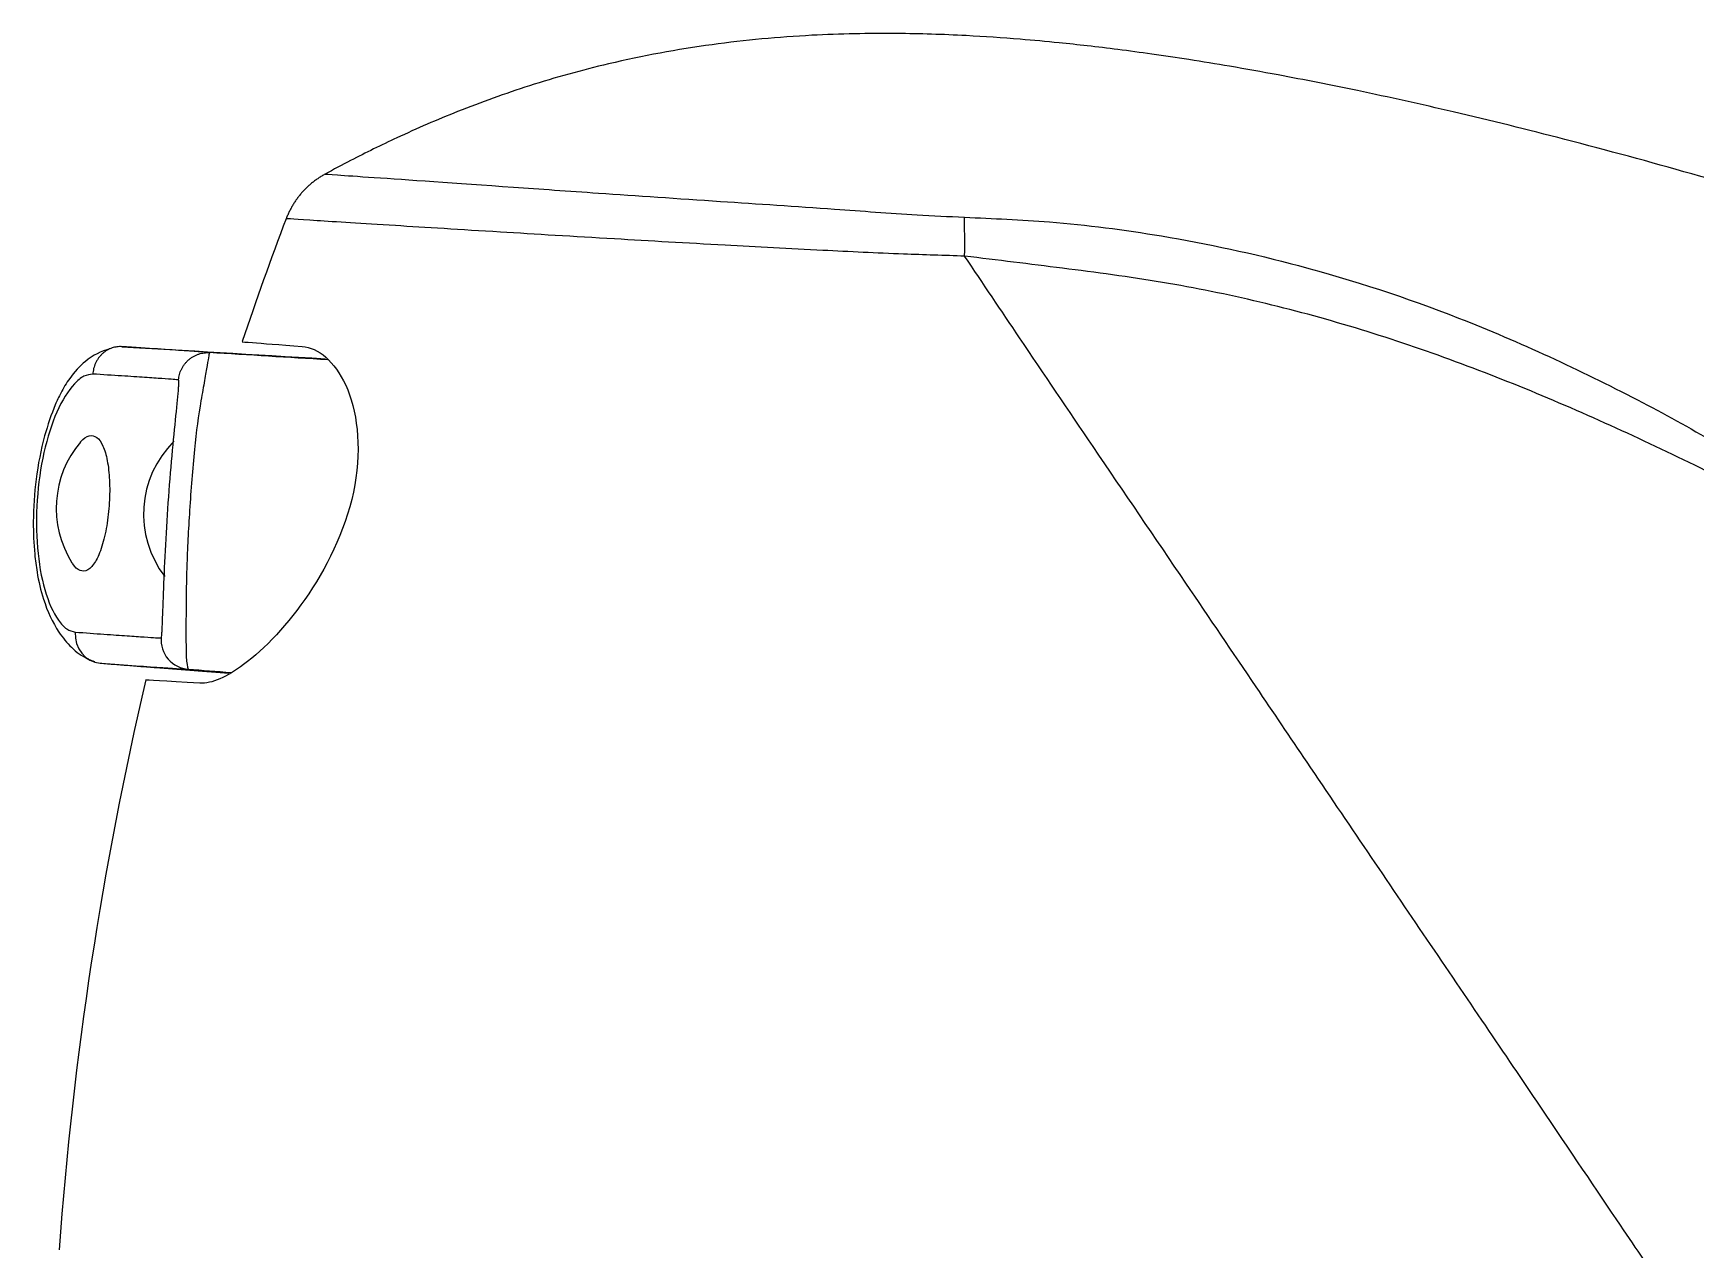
# Model space of a CAD drawing. Extents: x 0 to 1128, y 0 to 827.
# Drawn here: x 449.5 to 506.3, y 570.6 to 612.1 of the extents above; entities that cross this region are included whole.
import ezdxf

# ---------------------------------------------------------------- set-up
doc = ezdxf.new("R2010")
doc.units = 0
doc.header["$LTSCALE"] = 10
doc.header["$MEASUREMENT"] = 0
doc.layers.add('1', color=7, linetype='CONTINUOUS')

msp = doc.modelspace()

# ---------------------------------------------------------------- linework, layer by layer
at = {"layer": '1', "color": 7, "linetype": 'Continuous'}
for centre, radius, start, end in [((575.08, 561.548), 125, 159.28535, 161.32786), ((453.805, 595.876), 3.5, 139.8254, 212.1524), ((456.789, 595.672), 3.5, 134.6937, 217.5394), ((575.08, 561.548), 125, 166.8343, 175.8699)]:
    msp.add_arc(centre, radius, start, end, dxfattribs=at)
for centre, major_axis, ratio, start_param, end_param in [((411.638, 603.818), (-43.923, 2.634), 0.00166, 3.169945, 3.514639), ((451.883, 591.579), (-0.072, -0.997), 0.931255, 4.71567, 6.278293), ((410.951, 593.729), (-43.874, 3.351), 0.00166, 2.768656, 3.113131)]:
    msp.add_ellipse(centre, major_axis=major_axis, ratio=ratio, start_param=start_param, end_param=end_param, dxfattribs=at)
for points, knots in [([(560.032, 588.58), (557.14, 589.644), (551.544, 591.693), (543.418, 594.616), (535.87, 597.35), (528.893, 599.863), (522.472, 602.125), (516.589, 604.113), (511.228, 605.822), (506.377, 607.258), (502.038, 608.437), (498.225, 609.381), (494.956, 610.108), (492.407, 610.613), (490.487, 610.956), (489.048, 611.191), (487.776, 611.38), (486.618, 611.536), (485.562, 611.664), (484.451, 611.783), (483.074, 611.909), (481.226, 612.035), (478.85, 612.11), (475.948, 612.053), (472.649, 611.75), (469.422, 611.155), (466.525, 610.352), (464.115, 609.486), (462.087, 608.608), (460.588, 607.872), (459.78, 607.442), (459.491, 607.283)], [0, 0, 0, 0, 0.088007, 0.170252, 0.246695, 0.317316, 0.382111, 0.441166, 0.494686, 0.542836, 0.585674, 0.623123, 0.655035, 0.681334, 0.697356, 0.710749, 0.722968, 0.734094, 0.744129, 0.753339, 0.766018, 0.783646, 0.806234, 0.833894, 0.866524, 0.900747, 0.927496, 0.95231, 0.97384, 0.990586, 1, 1, 1, 1]), ([(459.49, 607.285), (459.49, 607.286), (459.775, 607.265), (461.445, 607.153), (464.638, 606.931), (469.026, 606.621), (472.746, 606.372), (476.48, 606.123), (479.306, 605.914), (480.795, 605.839), (481.335, 605.812)], [0, 0, 0, 0, 0.125744, 0.251296, 0.499697, 0.610066, 0.749354, 0.869085, 0.952529, 1, 1, 1, 1]), ([(481.343, 604.484), (480.647, 604.505), (479.024, 604.556), (476.261, 604.69), (472.902, 604.867), (469.109, 605.085), (465.176, 605.321), (461.55, 605.546), (458.84, 605.717), (458.159, 605.762), (458.161, 605.762), (458.161, 605.762)], [0, 0, 0, 0, 0.057926, 0.135029, 0.23132, 0.346796, 0.481437, 0.635213, 0.80808, 0.999983, 1, 1, 1, 1]), ([(481.336, 605.81), (482.305, 605.769), (484.558, 605.675), (488.387, 605.177), (493.091, 604.167), (498.576, 602.36), (503.263, 600.177), (506.998, 598.149), (509.12, 596.729), (511.715, 595.225), (514.795, 593.376), (519.551, 590.656), (523.103, 588.787), (525.248, 587.658)], [0, 0, 0, 0, 0.060184, 0.139896, 0.239237, 0.358592, 0.498462, 0.561487, 0.623882, 0.656981, 0.749298, 0.848547, 1, 1, 1, 1]), ([(531.392, 584.363), (530.441, 584.812), (528.379, 585.785), (525.214, 587.215), (522.056, 588.71), (518.046, 590.829), (513.25, 593.748), (507.262, 596.922), (501.134, 599.794), (494.756, 602.152), (489.211, 603.482), (484.715, 604.071), (482.458, 604.348), (481.343, 604.485)], [0, 0, 0, 0, 0.057803, 0.125388, 0.191443, 0.250781, 0.376217, 0.501617, 0.627066, 0.751724, 0.875546, 0.938549, 1, 1, 1, 1]), ([(506.324, 567.587), (506.311, 567.607), (506.283, 567.649), (506.059, 567.981), (505.702, 568.51), (505.197, 569.255), (504.549, 570.212), (503.283, 572.076), (500.921, 575.588), (497.236, 581.013), (493.874, 585.973), (491.097, 590.08), (488.657, 593.683), (485.939, 597.671), (483.413, 601.404), (481.967, 603.556), (481.343, 604.484)], [0, 0, 0, 0, 0.03684, 0.074066, 0.112005, 0.150963, 0.191222, 0.233031, 0.351862, 0.491758, 0.62721, 0.683143, 0.759439, 0.859337, 0.939331, 1, 1, 1, 1]), ([(452.14, 601.317), (451.835, 601.238), (451.345, 600.993), (450.79, 600.385), (450.471, 599.846), (450.186, 599.23), (449.858, 598.273), (449.589, 596.902), (449.497, 595.509), (449.544, 594.458), (449.655, 593.576), (449.877, 592.626), (450.289, 591.732), (450.835, 591.071), (451.179, 590.828), (451.374, 590.735)], [0, 0, 0, 0, 0.090116, 0.159227, 0.208784, 0.246988, 0.33779, 0.450673, 0.557323, 0.640071, 0.686275, 0.759308, 0.86311, 0.927315, 1, 1, 1, 1]), ([(455.543, 601.187), (455.535, 601.164), (455.519, 601.119), (455.463, 600.779), (455.381, 600.263), (455.206, 599.361), (455.005, 597.868), (454.856, 595.854), (454.747, 593.782), (454.735, 591.967), (454.735, 590.652), (454.783, 590.468), (454.806, 590.378)], [0, 0, 0, 0, 0.062597, 0.125188, 0.187925, 0.250993, 0.370698, 0.500872, 0.621125, 0.750464, 0.876592, 1, 1, 1, 1]), ([(458.704, 601.4), (459.267, 601.356), (459.81, 600.896), (460.578, 599.255), (460.743, 598.005), (460.269, 595.33), (459.638, 594.009), (458.225, 591.902), (457.433, 591.071), (456.707, 590.536)], [0, 0, 0, 0, 0.25, 0.25, 0.5, 0.5, 0.75, 0.75, 1, 1, 1, 1]), ([(451.553, 600.456), (451.452, 600.444), (451.247, 600.418), (450.817, 600.056), (450.095, 598.914), (449.485, 596.166), (449.719, 593.366), (450.277, 592.128), (450.656, 591.718), (450.855, 591.668), (450.953, 591.643)], [0, 0, 0, 0, 0.062186, 0.12648, 0.251801, 0.499983, 0.747809, 0.874116, 0.937622, 1, 1, 1, 1]), ([(454.486, 600.256), (454.439, 600.261), (454.344, 600.27), (453.944, 600.299), (453.354, 600.339), (452.576, 600.391), (451.894, 600.434), (451.553, 600.456)], [0, 0, 0, 0, 0.2, 0.4, 0.6, 0.8, 1, 1, 1, 1]), ([(453.918, 591.663), (453.921, 591.708), (453.936, 591.981), (453.971, 593.079), (454.089, 595.857), (454.349, 598.624), (454.464, 599.722), (454.486, 599.993), (454.489, 600.038)], [0, 0, 0, 0, 0.037228, 0.192703, 0.499619, 0.806972, 0.963109, 1, 1, 1, 1]), ([(454.489, 600.038), (454.492, 600.089), (454.499, 600.208), (454.491, 600.237), (454.486, 600.256)], [0, 0, 0, 0, 0.351967, 1, 1, 1, 1]), ([(451.132, 598.134), (451.136, 598.139), (451.14, 598.144), (451.238, 598.256), (451.335, 598.324), (451.519, 598.371), (451.608, 598.351), (451.766, 598.232), (451.839, 598.132), (451.96, 597.864), (452.01, 597.692), (452.085, 597.299), (452.111, 597.07), (452.134, 596.585), (452.132, 596.322), (452.101, 595.795), (452.071, 595.526), (451.987, 595.022), (451.931, 594.781), (451.8, 594.368), (451.724, 594.189), (451.561, 593.919), (451.472, 593.822), (451.295, 593.721), (451.204, 593.714), (451.03, 593.782), (450.945, 593.859), (450.862, 593.982), (450.855, 593.993), (450.848, 594.004)], [0, 0, 0, 0, 0.00375, 0.00375, 0.085673, 0.085673, 0.165568, 0.165568, 0.244819, 0.244819, 0.32501, 0.32501, 0.407288, 0.407288, 0.491943, 0.491943, 0.578277, 0.578277, 0.664832, 0.664832, 0.749976, 0.749976, 0.832689, 0.832689, 0.913096, 0.913096, 0.992367, 0.992367, 1, 1, 1, 1]), ([(450.953, 591.643), (451.294, 591.618), (451.976, 591.569), (452.753, 591.514), (453.343, 591.474), (453.742, 591.449), (453.838, 591.445), (453.885, 591.443)], [0, 0, 0, 0, 0.2, 0.399999, 0.599999, 0.799999, 1, 1, 1, 1]), ([(453.885, 591.443), (453.87, 591.208), (453.947, 590.928), (454.306, 590.514), (454.572, 590.396), (454.806, 590.378)], [0, 0, 0, 0, 0.5, 0.5, 1, 1, 1, 1]), ([(453.885, 591.443), (453.893, 591.462), (453.904, 591.491), (453.915, 591.611), (453.918, 591.663)], [0, 0, 0, 0, 0.646016, 1, 1, 1, 1]), ([(451.422, 590.711), (451.414, 590.715), (451.4, 590.723), (451.386, 590.731), (451.38, 590.735)], [0, 0, 0, 0, 0.556427, 1, 1, 1, 1])]:
    msp.add_open_spline(points, degree=3, knots=knots, dxfattribs=at)
for points, degree in [([(459.49, 607.285), (458.551, 606.763), (458.161, 605.762)], 2), ([(481.343, 604.484), (481.347, 604.987), (481.345, 605.463), (481.336, 605.812)], 3), ([(452.544, 601.391), (454.686, 601.265), (457.038, 601.126), (459.499, 600.979)], 3), ([(459.588, 600.943), (458.231, 601.025), (456.878, 601.106), (455.544, 601.187)], 3), ([(456.656, 601.557), (456.663, 601.557), (456.78, 601.548), (457.009, 601.53)], 3), ([(457.009, 601.53), (457.345, 601.504), (457.91, 601.461), (458.704, 601.4)], 3), ([(451.621, 590.63), (451.554, 590.65), (451.487, 590.675), (451.422, 590.711)], 3), ([(451.804, 590.582), (453.9, 590.42), (456.203, 590.242)], 2), ([(454.807, 590.378), (455.295, 590.34), (455.786, 590.303), (456.279, 590.266)], 3), ([(456.707, 590.536), (456.134, 590.113), (455.616, 589.874), (455.211, 589.898)], 3), ([(455.211, 589.898), (453.984, 589.971), (453.364, 590.008), (453.363, 590.008)], 3)]:
    msp.add_open_spline(points, degree=degree, dxfattribs=at)
for points in [[(452.542, 601.391), (451.62, 601.446), (451.553, 600.456)], [(454.486, 600.256), (454.554, 601.246), (455.543, 601.187)]]:
    msp.add_rational_spline(points, [1, 0.710001365753, 1], degree=2, dxfattribs=at)

doc.saveas('drawing.dxf')
